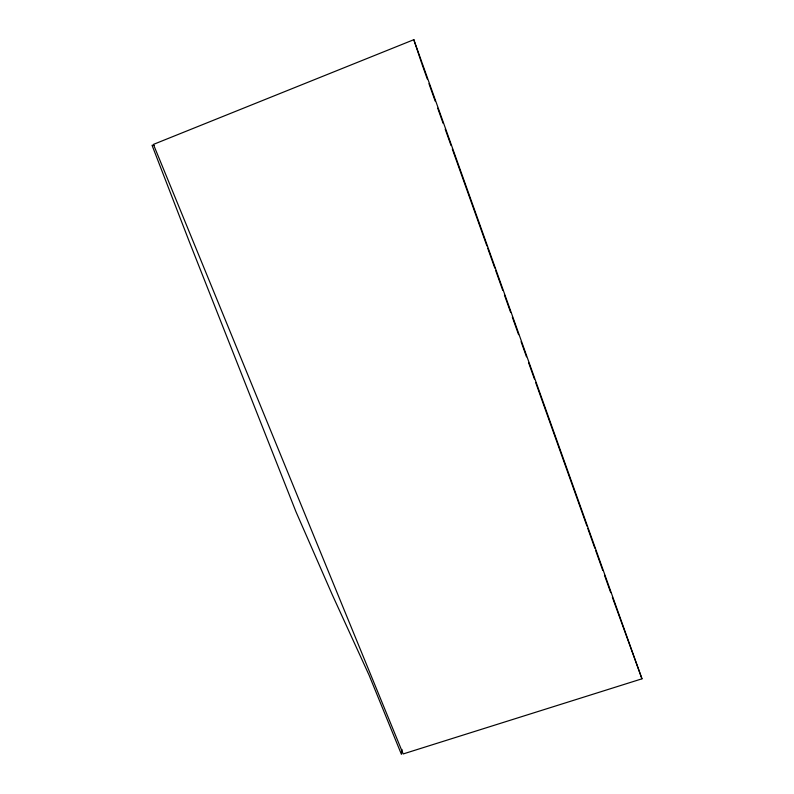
<?xml version="1.0" encoding="UTF-8"?>
<svg xmlns="http://www.w3.org/2000/svg" width="794" height="794" viewBox="0 0 794 794"><rect width="100%" height="100%" fill="white"/><g stroke="black" fill="none" stroke-linecap="round" stroke-linejoin="round"><path stroke-width="1.19" d="M401.972 749.427L401.407 754.3L369.091 675.178L332.269 594.736L295.904 511.604L189.329 241.743L152.031 145.252L154.354 145.451M413.803 39.7L153.411 144.409L403.173 753.943L641.969 678.81L413.803 39.7L421.495 62.676M641.969 678.81L612.373 597.286M421.872 63.828L427.291 79.003M428.959 83.668L435.211 101.185M437.712 108.183L443.131 123.358M445.216 129.194L451.052 145.54M452.302 149.044L486.901 245.932M487.734 248.264L494.821 268.104M495.654 270.436L502.741 290.286M504.408 294.951L510.661 312.459M512.329 317.134L518.581 334.641M521.082 341.648L526.501 356.824M528.586 362.659L534.422 378.996M535.672 382.5L586.945 526.075M587.778 528.417L594.865 548.257M595.699 550.589L602.785 570.439M604.452 575.104L610.705 592.612"/></g></svg>
